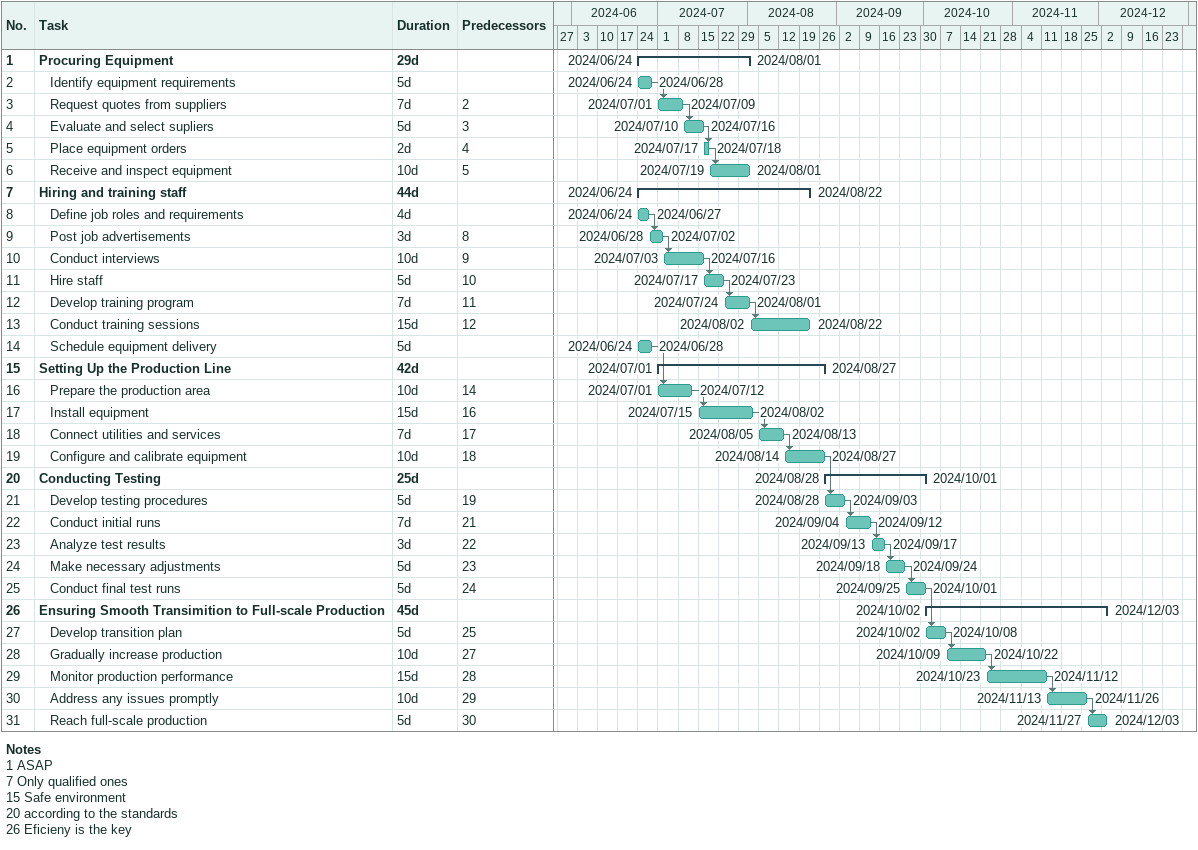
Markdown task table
| ID | Level | Task | Duration | Start | Finish | Predecessors |
|---|---|---|---|---|---|---|
| 1 | 1 | **Procuring Equipment** | 29d | 2024-06-24 | 2024-08-01 |  |
| 2 | 2 | Identify equipment requirements | 5d | 2024-06-24 | 2024-06-28 |  |
| 3 | 2 | Request quotes from suppliers | 7d | 2024-07-01 | 2024-07-09 | 2 |
| 4 | 2 | Evaluate and select supliers | 5d | 2024-07-10 | 2024-07-16 | 3 |
| 5 | 2 | Place equipment orders | 2d | 2024-07-17 | 2024-07-18 | 4 |
| 6 | 2 | Receive and inspect equipment | 10d | 2024-07-19 | 2024-08-01 | 5 |
| 7 | 1 | **Hiring and training staff** | 44d | 2024-06-24 | 2024-08-22 |  |
| 8 | 2 | Define job roles and requirements | 4d | 2024-06-24 | 2024-06-27 |  |
| 9 | 2 | Post job advertisements | 3d | 2024-06-28 | 2024-07-02 | 8 |
| 10 | 2 | Conduct interviews | 10d | 2024-07-03 | 2024-07-16 | 9 |
| 11 | 2 | Hire staff | 5d | 2024-07-17 | 2024-07-23 | 10 |
| 12 | 2 | Develop training program | 7d | 2024-07-24 | 2024-08-01 | 11 |
| 13 | 2 | Conduct training sessions | 15d | 2024-08-02 | 2024-08-22 | 12 |
| 14 | 2 | Schedule equipment delivery | 5d | 2024-06-24 | 2024-06-28 |  |
| 15 | 1 | **Setting Up the Production Line** | 42d | 2024-07-01 | 2024-08-27 |  |
| 16 | 2 | Prepare the production area | 10d | 2024-07-01 | 2024-07-12 | 14 |
| 17 | 2 | Install equipment | 15d | 2024-07-15 | 2024-08-02 | 16 |
| 18 | 2 | Connect utilities and services | 7d | 2024-08-05 | 2024-08-13 | 17 |
| 19 | 2 | Configure and calibrate equipment | 10d | 2024-08-14 | 2024-08-27 | 18 |
| 20 | 1 | **Conducting Testing** | 25d | 2024-08-28 | 2024-10-01 |  |
| 21 | 2 | Develop testing procedures | 5d | 2024-08-28 | 2024-09-03 | 19 |
| 22 | 2 | Conduct initial runs | 7d | 2024-09-04 | 2024-09-12 | 21 |
| 23 | 2 | Analyze test results | 3d | 2024-09-13 | 2024-09-17 | 22 |
| 24 | 2 | Make necessary adjustments | 5d | 2024-09-18 | 2024-09-24 | 23 |
| 25 | 2 | Conduct final test runs | 5d | 2024-09-25 | 2024-10-01 | 24 |
| 26 | 1 | **Ensuring Smooth Transimition to Full-scale Production** | 45d | 2024-10-02 | 2024-12-03 |  |
| 27 | 2 | Develop transition plan | 5d | 2024-10-02 | 2024-10-08 | 25 |
| 28 | 2 | Gradually increase production | 10d | 2024-10-09 | 2024-10-22 | 27 |
| 29 | 2 | Monitor production performance | 15d | 2024-10-23 | 2024-11-12 | 28 |
| 30 | 2 | Address any issues promptly | 10d | 2024-11-13 | 2024-11-26 | 29 |
| 31 | 2 | Reach full-scale production | 5d | 2024-11-27 | 2024-12-03 | 30 |

Notes
- 1: ASAP
- 7: Only qualified ones
- 15: Safe environment
- 20: according to the standards
- 26: Eficieny is the key
